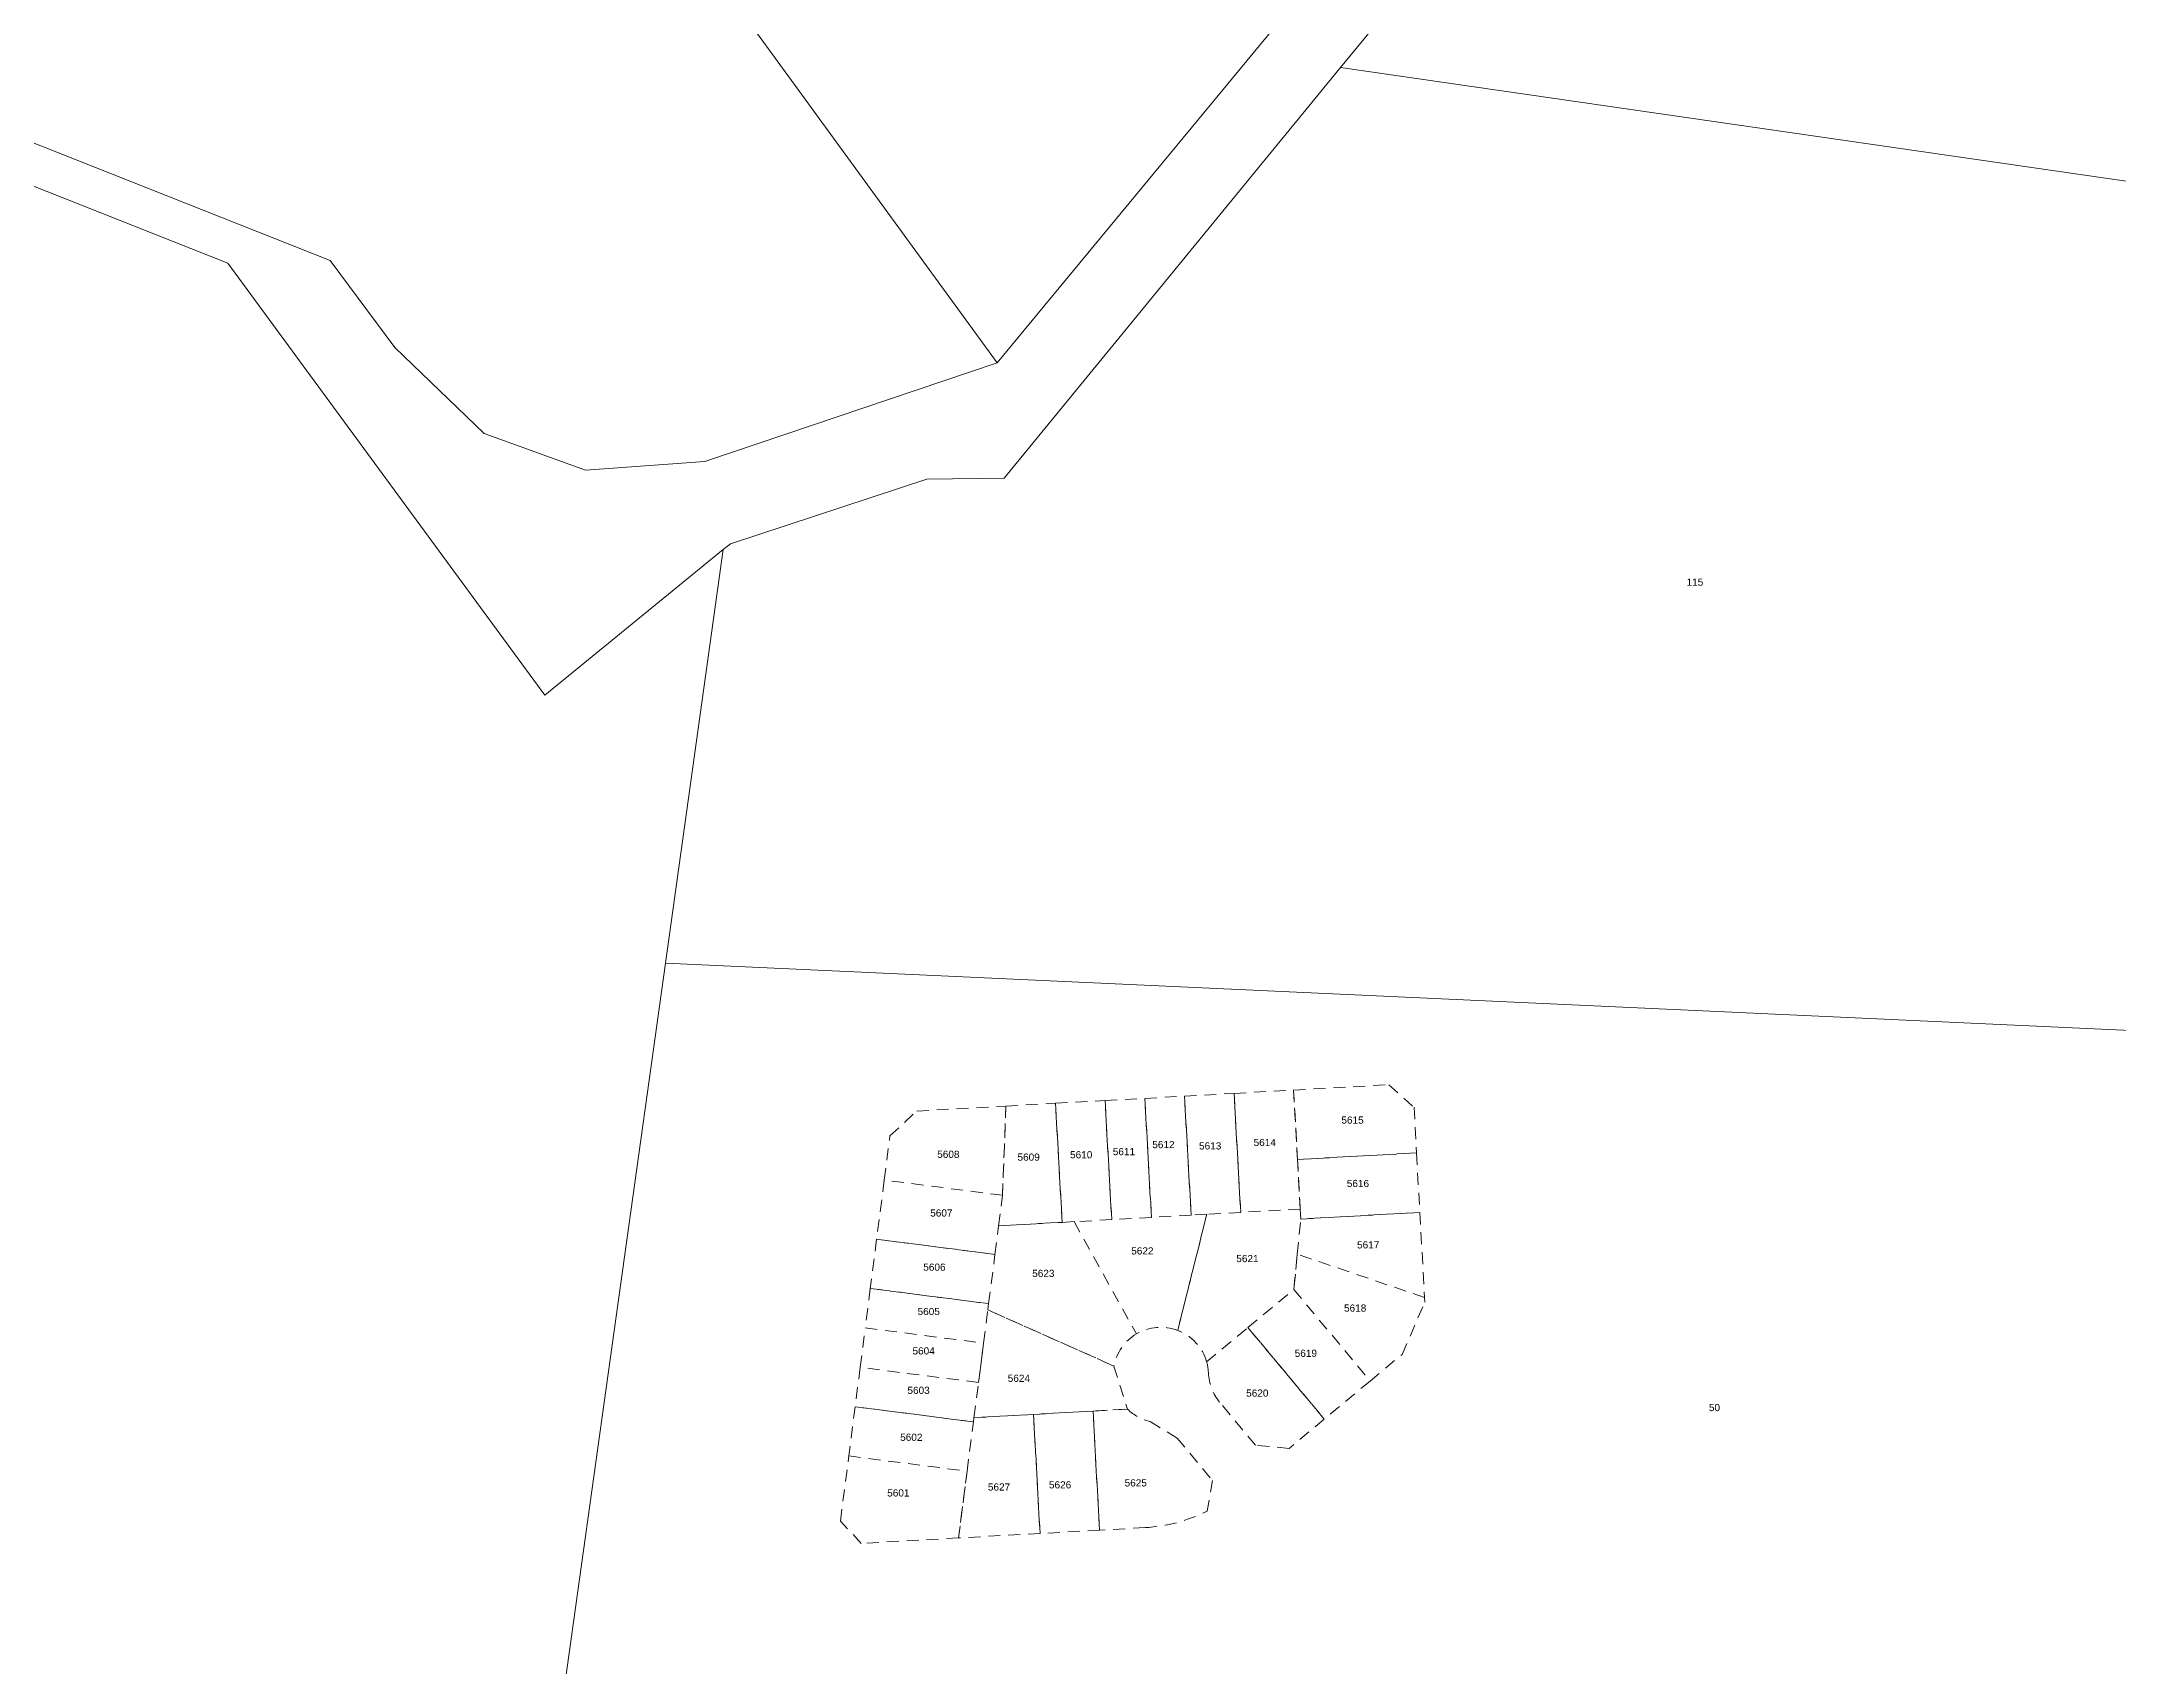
# Model space of a CAD drawing. Header units: metres. Extents: x 287022 to 288776, y 6216484 to 6218046.
# Drawn here: x 287722 to 288243, y 6217391 to 6217798 of the extents above; entities that cross this region are included whole.
import ezdxf

# ---------------------------------------------------------------- set-up
doc = ezdxf.new("R2010")
doc.units = ezdxf.units.M
doc.linetypes.add('Dash', pattern=[5, 3, -2])
for name, color, linetype, lineweight in [('Cadastre Developer_SP_EXT', 7, 'Continuous', 5), ('Cadastre Land Parcels_SP_EXT', 7, 'Continuous', 5), ('Cadastre Roads_SP_EXT', 7, 'Continuous', 5)]:
    doc.layers.add(name, color=color, linetype=linetype, lineweight=lineweight)
doc.styles.get("Standard").update_dxf_attribs({"font": 'arial.ttf'})

msp = doc.modelspace()

# ---------------------------------------------------------------- linework, layer by layer
at = {"layer": 'Cadastre Developer_SP_EXT', "linetype": 'Dash'}
for points in [[(288036.82, 6217517.83), (288037.51, 6217505.38), (288022.57, 6217504.55), (288020.91, 6217534.43), (288035.85, 6217535.26)], [(288036.82, 6217517.83), (288037.51, 6217505.38), (288022.57, 6217504.55), (288020.91, 6217534.43), (288035.85, 6217535.26)], [(288066.69, 6217519.49), (288036.82, 6217517.83), (288035.85, 6217535.26), (288059.75, 6217536.59), (288066.06, 6217530.94)], [(288066.69, 6217519.49), (288036.82, 6217517.83), (288035.85, 6217535.26), (288059.75, 6217536.59), (288066.06, 6217530.94)], [(287962.79, 6217508.85), (287933.12, 6217512.67), (287934.54, 6217523.74), (287941.28, 6217530), (287963.63, 6217531.25), (287963.64, 6217531.25)], [(287962.79, 6217508.85), (287933.12, 6217512.67), (287934.54, 6217523.74), (287941.28, 6217530), (287963.63, 6217531.25), (287963.64, 6217531.25)], [(287977.75, 6217502.06), (287961.81, 6217501.18), (287962.79, 6217508.85), (287963.64, 6217531.25), (287976.09, 6217531.94)], [(287977.75, 6217502.06), (287961.81, 6217501.18), (287962.79, 6217508.85), (287963.64, 6217531.25), (287976.09, 6217531.94)], [(287990.2, 6217502.75), (287980.76, 6217502.23), (287977.75, 6217502.06), (287976.09, 6217531.94), (287988.54, 6217532.63)], [(287990.2, 6217502.75), (287980.76, 6217502.23), (287977.75, 6217502.06), (287976.09, 6217531.94), (287988.54, 6217532.63)], [(288000.16, 6217503.31), (287990.2, 6217502.75), (287988.54, 6217532.63), (287998.5, 6217533.18)], [(288000.16, 6217503.31), (287990.2, 6217502.75), (287988.54, 6217532.63), (287998.5, 6217533.18)], [(288010.12, 6217503.86), (288000.16, 6217503.31), (287998.5, 6217533.18), (288008.46, 6217533.74)], [(288010.12, 6217503.86), (288000.16, 6217503.31), (287998.5, 6217533.18), (288008.46, 6217533.74)], [(288022.57, 6217504.55), (288014.06, 6217504.08), (288010.12, 6217503.86), (288008.46, 6217533.74), (288020.91, 6217534.43)], [(288022.57, 6217504.55), (288014.06, 6217504.08), (288010.12, 6217503.86), (288008.46, 6217533.74), (288020.91, 6217534.43)], [(288067.52, 6217504.55), (288037.65, 6217502.89), (288037.51, 6217505.38), (288036.82, 6217517.83), (288066.69, 6217519.49)], [(288067.52, 6217504.55), (288037.65, 6217502.89), (288037.51, 6217505.38), (288036.82, 6217517.83), (288066.69, 6217519.49)], [(287962.79, 6217508.85), (287933.12, 6217512.67), (287931.21, 6217497.83), (287960.89, 6217494.01), (287961.81, 6217501.18)], [(287962.79, 6217508.85), (287933.12, 6217512.67), (287931.21, 6217497.83), (287960.89, 6217494.01), (287961.81, 6217501.18)], [(288068.71, 6217483.19), (288036.77, 6217494.06), (288037.65, 6217502.89), (288067.52, 6217504.55)], [(288068.71, 6217483.19), (288036.77, 6217494.06), (288037.65, 6217502.89), (288067.52, 6217504.55)], [(287960.89, 6217494.01), (287931.21, 6217497.83), (287929.62, 6217485.46), (287959.3, 6217481.65)], [(287960.89, 6217494.01), (287931.21, 6217497.83), (287929.62, 6217485.46), (287959.3, 6217481.65)], [(288068.78, 6217482.06), (288068.71, 6217483.19), (288036.77, 6217494.06), (288035.89, 6217485.23), (288055.04, 6217462.23), (288063.05, 6217468.91)], [(288068.78, 6217482.06), (288068.71, 6217483.19), (288036.77, 6217494.06), (288035.89, 6217485.23), (288055.04, 6217462.23), (288063.05, 6217468.91)], [(287959.1, 6217480.08), (287959.3, 6217481.65), (287929.62, 6217485.46), (287928.35, 6217475.57), (287958.03, 6217471.75)], [(287959.1, 6217480.08), (287959.3, 6217481.65), (287929.62, 6217485.46), (287928.35, 6217475.57), (287958.03, 6217471.75)], [(288055.04, 6217462.23), (288043.54, 6217452.66), (288024.39, 6217475.65), (288035.89, 6217485.23)], [(288055.04, 6217462.23), (288043.54, 6217452.66), (288024.39, 6217475.65), (288035.89, 6217485.23)], [(287994.17, 6217455.16), (287985.5, 6217454.68), (287970.56, 6217453.85), (287955.62, 6217453.01), (287956.76, 6217461.86), (287958.03, 6217471.75), (287959.1, 6217480.08), (287990.74, 6217465.99)], [(287994.17, 6217455.16), (287985.5, 6217454.68), (287970.56, 6217453.85), (287955.62, 6217453.01), (287956.76, 6217461.86), (287958.03, 6217471.75), (287959.1, 6217480.08), (287990.74, 6217465.99)], [(287958.03, 6217471.75), (287956.76, 6217461.86), (287927.08, 6217465.67), (287928.35, 6217475.57)], [(287958.03, 6217471.75), (287956.76, 6217461.86), (287927.08, 6217465.67), (287928.35, 6217475.57)], [(287956.76, 6217461.86), (287927.08, 6217465.67), (287925.8, 6217455.78), (287955.48, 6217451.97), (287955.62, 6217453.01)], [(287956.76, 6217461.86), (287927.08, 6217465.67), (287925.8, 6217455.78), (287955.48, 6217451.97), (287955.62, 6217453.01)], [(287955.48, 6217451.97), (287925.8, 6217455.78), (287924.22, 6217443.41), (287953.9, 6217439.6)], [(287955.48, 6217451.97), (287925.8, 6217455.78), (287924.22, 6217443.41), (287953.9, 6217439.6)], [(287972.22, 6217423.97), (287951.74, 6217422.83), (287953.9, 6217439.6), (287955.48, 6217451.97), (287955.62, 6217453.01), (287970.56, 6217453.85)], [(287972.22, 6217423.97), (287951.74, 6217422.83), (287953.9, 6217439.6), (287955.48, 6217451.97), (287955.62, 6217453.01), (287970.56, 6217453.85)], [(287987.16, 6217424.8), (287972.22, 6217423.97), (287970.56, 6217453.85), (287985.5, 6217454.68)], [(287987.16, 6217424.8), (287972.22, 6217423.97), (287970.56, 6217453.85), (287985.5, 6217454.68)], [(287953.9, 6217439.6), (287951.74, 6217422.83), (287927.33, 6217421.47), (287922.12, 6217427.08), (287924.22, 6217443.41)], [(287953.9, 6217439.6), (287951.74, 6217422.83), (287927.33, 6217421.47), (287922.12, 6217427.08), (287924.22, 6217443.41)]]:
    msp.add_lwpolyline(points, close=True, dxfattribs=at)
for points in [[(288014.06, 6217504.08), (288010.12, 6217503.86), (288000.16, 6217503.31), (287990.2, 6217502.75), (287980.76, 6217502.23), (287996.39, 6217474.04), (287996.39, 6217474.04, -0.228875), (288006.76, 6217474.94)], [(288014.06, 6217504.08), (288010.12, 6217503.86), (288000.16, 6217503.31), (287990.2, 6217502.75), (287980.76, 6217502.23), (287996.39, 6217474.04), (287996.39, 6217474.04, -0.228875), (288006.76, 6217474.94)], [(288035.89, 6217485.23), (288036.77, 6217494.06), (288037.65, 6217502.89), (288037.51, 6217505.38), (288022.57, 6217504.55), (288014.06, 6217504.08), (288006.76, 6217474.94), (288006.76, 6217474.94, -0.236979), (288014.02, 6217467.02), (288014.02, 6217467.02), (288024.39, 6217475.65)], [(288035.89, 6217485.23), (288036.77, 6217494.06), (288037.65, 6217502.89), (288037.51, 6217505.38), (288022.57, 6217504.55), (288014.06, 6217504.08), (288006.76, 6217474.94), (288006.76, 6217474.94, -0.236979), (288014.02, 6217467.02), (288014.02, 6217467.02), (288024.39, 6217475.65)], [(287996.39, 6217474.04, 0.214946), (287990.74, 6217465.99), (287990.74, 6217465.99), (287959.1, 6217480.08), (287959.3, 6217481.65), (287960.89, 6217494.01), (287961.81, 6217501.18), (287977.75, 6217502.06), (287980.76, 6217502.23)], [(287996.39, 6217474.04, 0.214946), (287990.74, 6217465.99), (287990.74, 6217465.99), (287959.1, 6217480.08), (287959.3, 6217481.65), (287960.89, 6217494.01), (287961.81, 6217501.18), (287977.75, 6217502.06), (287980.76, 6217502.23)], [(288043.54, 6217452.66), (288034.73, 6217445.32), (288026.3, 6217446.09), (288017.34, 6217456.85), (288017.34, 6217456.85, -0.163998), (288014.46, 6217464.28), (288014.46, 6217464.28, 0.058086), (288014.02, 6217467.02), (288014.02, 6217467.02), (288024.39, 6217475.65)], [(288043.54, 6217452.66), (288034.73, 6217445.32), (288026.3, 6217446.09), (288017.34, 6217456.85), (288017.34, 6217456.85, -0.163998), (288014.46, 6217464.28), (288014.46, 6217464.28, 0.058086), (288014.02, 6217467.02), (288014.02, 6217467.02), (288024.39, 6217475.65)], [(288006.6, 6217447.92), (288015.48, 6217437.25), (288014.18, 6217429.58), (288014.18, 6217429.58, -0.102402), (287998.55, 6217425.43), (287998.55, 6217425.43), (287987.16, 6217424.8), (287985.5, 6217454.68), (287994.17, 6217455.16), (287994.17, 6217455.16, 0.13673), (287999.82, 6217452.09)], [(288006.6, 6217447.92), (288015.48, 6217437.25), (288014.18, 6217429.58), (288014.18, 6217429.58, -0.102402), (287998.55, 6217425.43), (287998.55, 6217425.43), (287987.16, 6217424.8), (287985.5, 6217454.68), (287994.17, 6217455.16), (287994.17, 6217455.16, 0.13673), (287999.82, 6217452.09)]]:
    msp.add_lwpolyline(points, format="xyb", close=True, dxfattribs=at)
at = {"layer": 'Cadastre Land Parcels_SP_EXT', "linetype": 'Continuous'}
for points in [[(287657.67, 6217797.56), (287794.1, 6217743.47), (287810.3, 6217721.65), (287832.75, 6217700.04), (287858.14, 6217690.85), (287888.06, 6217693.02), (287961.49, 6217717.84), (287846.78, 6217875.37), (287834.67, 6217886.82), (287820, 6217899.52), (287794.76, 6217902.75), (287766.58, 6217900.36), (287754.25, 6217904.07), (287754.25, 6217904.07), (287741.66, 6217901.5), (287725.82, 6217891.77), (287714.76, 6217875.96)], [(287572.44, 6216594.39), (287739.18, 6216570.71), (287745.91, 6216618.84), (287780.79, 6216868.85), (287820.67, 6217154.59), (287838.68, 6217283.65), (287878.23, 6217567.12), (287892.72, 6217670.93), (287892.72, 6217670.93), (287847.98, 6217634.42), (287768.4, 6217742.84), (287658.59, 6217786.37)]]:
    msp.add_lwpolyline(points, dxfattribs=at)
for points in [[(288253.47, 6217762.16), (288047.58, 6217791.91), (287963.22, 6217688.87), (287943.77, 6217688.63), (287894.52, 6217672.4), (287892.72, 6217670.93), (287878.23, 6217567.12), (288362.37, 6217544.82), (288398.15, 6217590.35), (288401.67, 6217594.01), (288274.8, 6217623.74), (288302.93, 6217747.37), (288253.47, 6217762.16)], [(288284.5, 6217380.05), (288336.51, 6217497.73), (288362.37, 6217544.82), (287878.23, 6217567.12), (287838.68, 6217283.65), (288284.5, 6217380.05)]]:
    msp.add_lwpolyline(points, close=True, dxfattribs=at)
at = {"layer": 'Cadastre Roads_SP_EXT', "linetype": 'Continuous'}
msp.add_lwpolyline([(287658.59, 6217786.37), (287768.4, 6217742.84), (287847.98, 6217634.42), (287892.72, 6217670.93), (287894.52, 6217672.4), (287943.77, 6217688.63), (287963.22, 6217688.87), (288047.58, 6217791.91), (288047.58, 6217791.91), (288066.48, 6217814.99), (288072.9, 6217928.94), (288206.56, 6218026.94), (288197.2, 6218045.98), (288062.46, 6217946.64), (288055.07, 6217941.2), (288049.9, 6217843.53), (288036.09, 6217808.13), (287961.49, 6217717.84), (287888.06, 6217693.02), (287858.14, 6217690.85), (287832.75, 6217700.04), (287810.3, 6217721.65), (287794.1, 6217743.47), (287657.67, 6217797.56)], dxfattribs=at)

# ---------------------------------------------------------------- texts
at = {"layer": 'Cadastre Developer_SP_EXT'}
for s, p in [('5615', (288047.83, 6217526.84)), ('5615', (288047.83, 6217526.84)), ('5608', (287946.4, 6217518.24)), ('5608', (287946.4, 6217518.24)), ('5610', (287979.74, 6217518.13)), ('5610', (287979.74, 6217518.13)), ('5611', (287990.46, 6217518.92)), ('5611', (287990.46, 6217518.92)), ('5612', (288000.38, 6217520.68)), ('5612', (288000.38, 6217520.68)), ('5613', (288012.11, 6217520.35)), ('5613', (288012.11, 6217520.35)), ('5614', (288025.8, 6217521.21)), ('5614', (288025.8, 6217521.21)), ('5609', (287966.55, 6217517.54)), ('5609', (287966.55, 6217517.54)), ('5616', (288049.18, 6217510.92)), ('5616', (288049.18, 6217510.92)), ('5607', (287944.65, 6217503.51)), ('5607', (287944.65, 6217503.51)), ('5622', (287995.09, 6217493.99)), ('5622', (287995.09, 6217493.99)), ('5621', (288021.46, 6217492.07)), ('5621', (288021.46, 6217492.07)), ('5617', (288051.76, 6217495.51)), ('5617', (288051.76, 6217495.51)), ('5606', (287942.91, 6217489.91)), ('5606', (287942.91, 6217489.91)), ('5623', (287970.24, 6217488.35)), ('5623', (287970.24, 6217488.35)), ('5605', (287941.48, 6217478.78)), ('5605', (287941.48, 6217478.78)), ('5618', (288048.49, 6217479.65)), ('5618', (288048.49, 6217479.65)), ('5604', (287940.2, 6217468.89)), ('5604', (287940.2, 6217468.89)), ('5619', (288036.11, 6217468.29)), ('5619', (288036.11, 6217468.29)), ('5624', (287964.1, 6217462.02)), ('5624', (287964.1, 6217462.02)), ('5603', (287938.93, 6217458.99)), ('5603', (287938.93, 6217458.99)), ('5620', (288023.93, 6217458.3)), ('5620', (288023.93, 6217458.3)), ('5602', (287937.11, 6217447.21)), ('5602', (287937.11, 6217447.21)), ('5627', (287959.12, 6217434.73)), ('5627', (287959.12, 6217434.73)), ('5626', (287974.44, 6217435.27)), ('5626', (287974.44, 6217435.27)), ('5625', (287993.43, 6217435.76)), ('5625', (287993.43, 6217435.76)), ('5601', (287933.85, 6217433.24)), ('5601', (287933.85, 6217433.24))]:
    msp.add_text(s, height=1.8, dxfattribs=at).set_placement(p)
at = {"layer": 'Cadastre Land Parcels_SP_EXT'}
for s, p in [('115', (288134.45, 6217661.86)), ('50', (288140.06, 6217454.67))]:
    msp.add_text(s, height=1.8, dxfattribs=at).set_placement(p)

doc.saveas('drawing.dxf')
